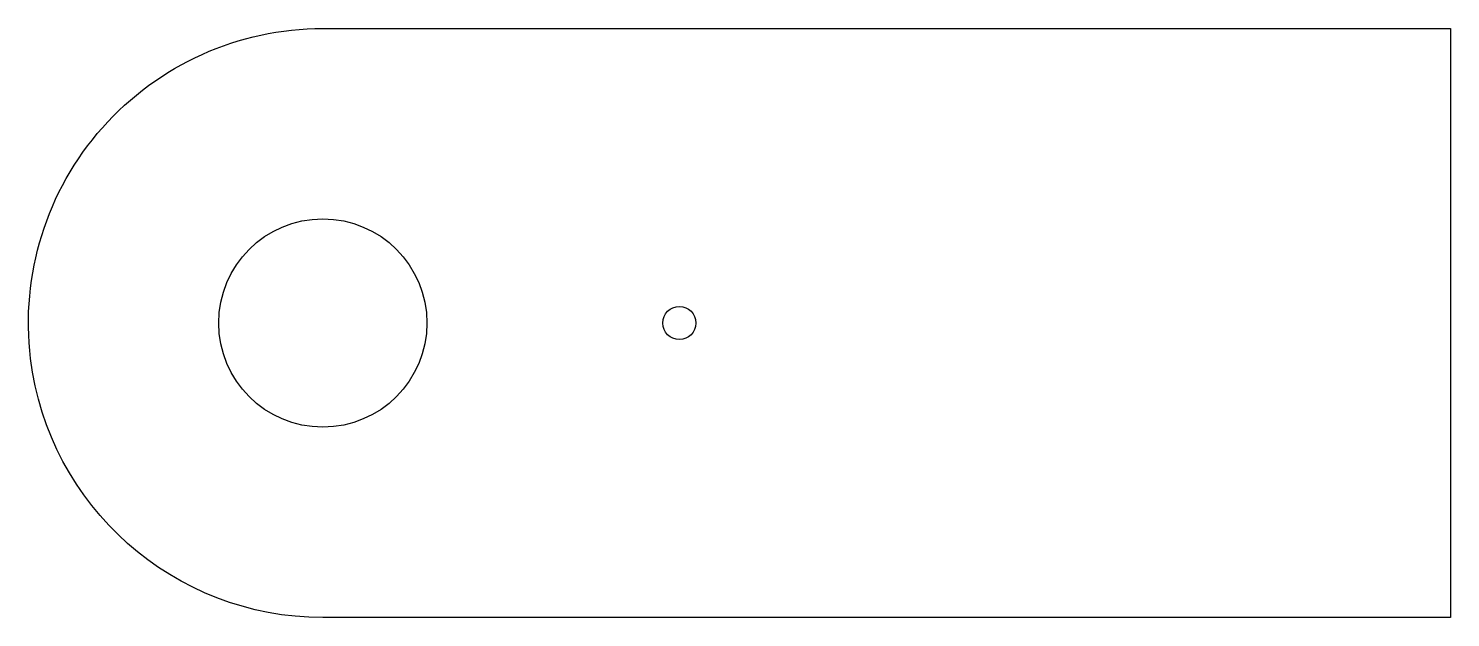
# Model space of a CAD drawing. Extents: x -3 to 1712, y 0 to 710.
import ezdxf

# ---------------------------------------------------------------- set-up
doc = ezdxf.new("R2010")
doc.units = 0
doc.layers.get('0').update_dxf_attribs({"color": 2, "linetype": 'CONTINUOUS'})

msp = doc.modelspace()

# ---------------------------------------------------------------- linework, layer by layer
at = {"color": 2, "linetype": 'CONTINUOUS'}
for points in [[(0, 312.21, -0.4500616), (352.41, 710), (1712.41, 710), (1712.41, 0), (352.41, 0, -0.379249)], [(226.91, 355, -1), (477.91, 355, -1)], [(762.41, 355, -1), (802.41, 355, -1)]]:
    msp.add_lwpolyline(points, format="xyb", close=True, dxfattribs=at)

doc.saveas('drawing.dxf')
